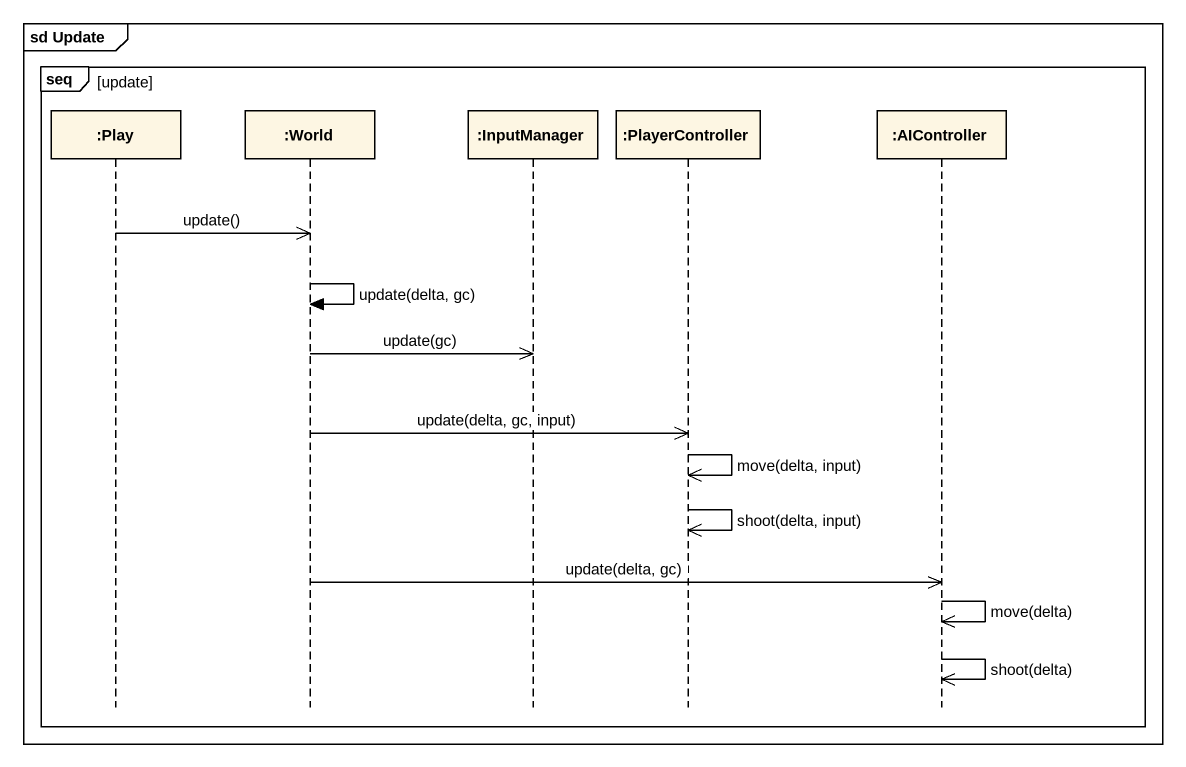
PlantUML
@startuml
mainframe sd Update
hide footbox
participant ":Play" as Play
participant ":World" as World
participant ":InputManager" as InputManager
participant ":PlayerController" as PlayerController
participant ":AIController" as AIController

group seq [update]
  Play ->> World : update()
  World -> World : update(delta, gc)
  World ->> InputManager : update(gc)
  World ->> PlayerController : update(delta, gc, input)
  PlayerController ->> PlayerController : move(delta, input)
  PlayerController ->> PlayerController : shoot(delta, input)
  World ->> AIController : update(delta, gc)
  AIController ->> AIController : move(delta)
  AIController ->> AIController : shoot(delta)
end
@enduml
